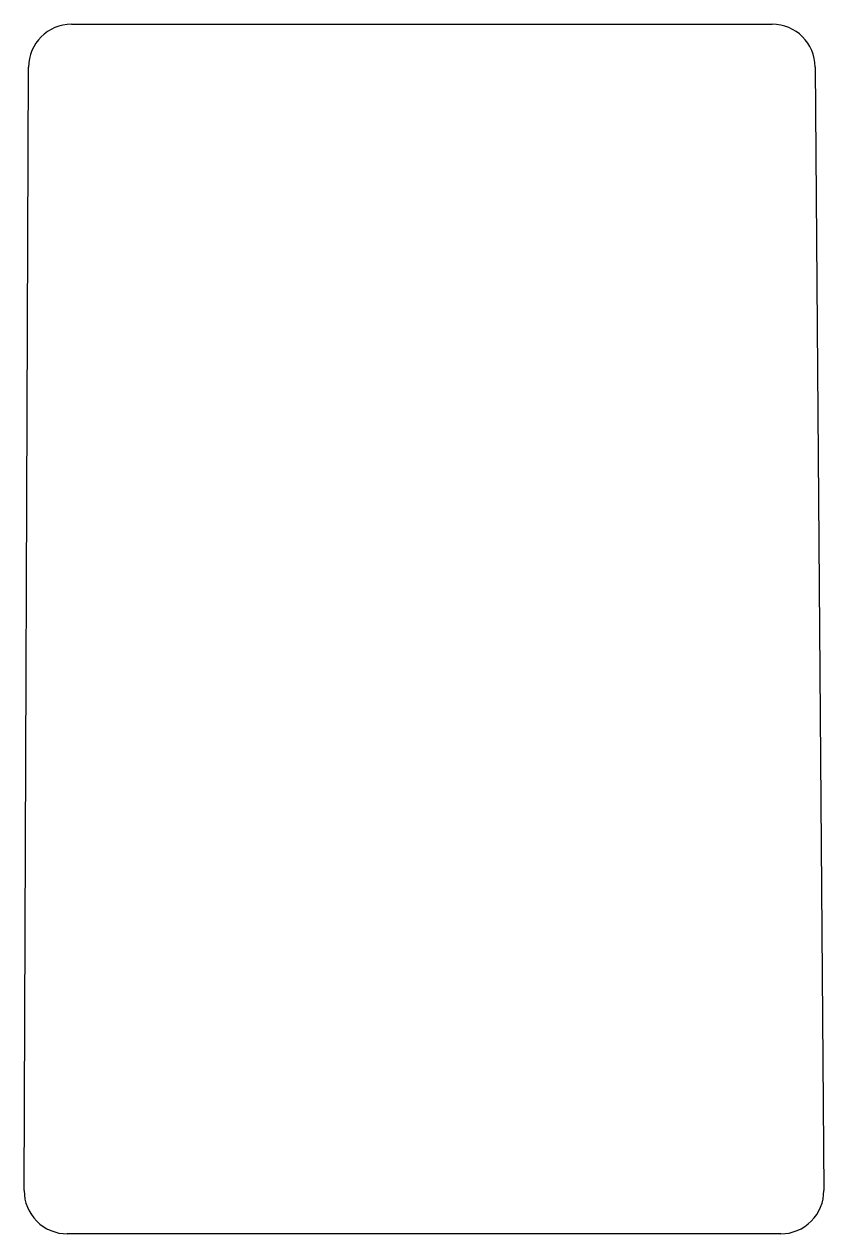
# Model space of a CAD drawing. Header units: millimetres. Extents: x 182 to 275, y -217 to -77.
import ezdxf

# ---------------------------------------------------------------- set-up
doc = ezdxf.new("R2010")
doc.units = ezdxf.units.MM

msp = doc.modelspace()

# ---------------------------------------------------------------- linework, layer by layer
for p, q in [((187.97, -76.78), (269.18, -76.78)), ((182.48, -212.01), (182.98, -81.76)), ((274.17, -81.74), (275.17, -211.99)), ((270.18, -217.03), (187.47, -217.03))]:
    msp.add_line(p, q)
for centre, start, end in [((187.97, -81.78), 450, 179.7801), ((269.18, -81.78), 360.4399, 90), ((187.47, -212.03), 179.7801, 270), ((270.18, -212.03), 270, 0.4399)]:
    msp.add_arc(centre, 5, start, end)

doc.saveas('drawing.dxf')
